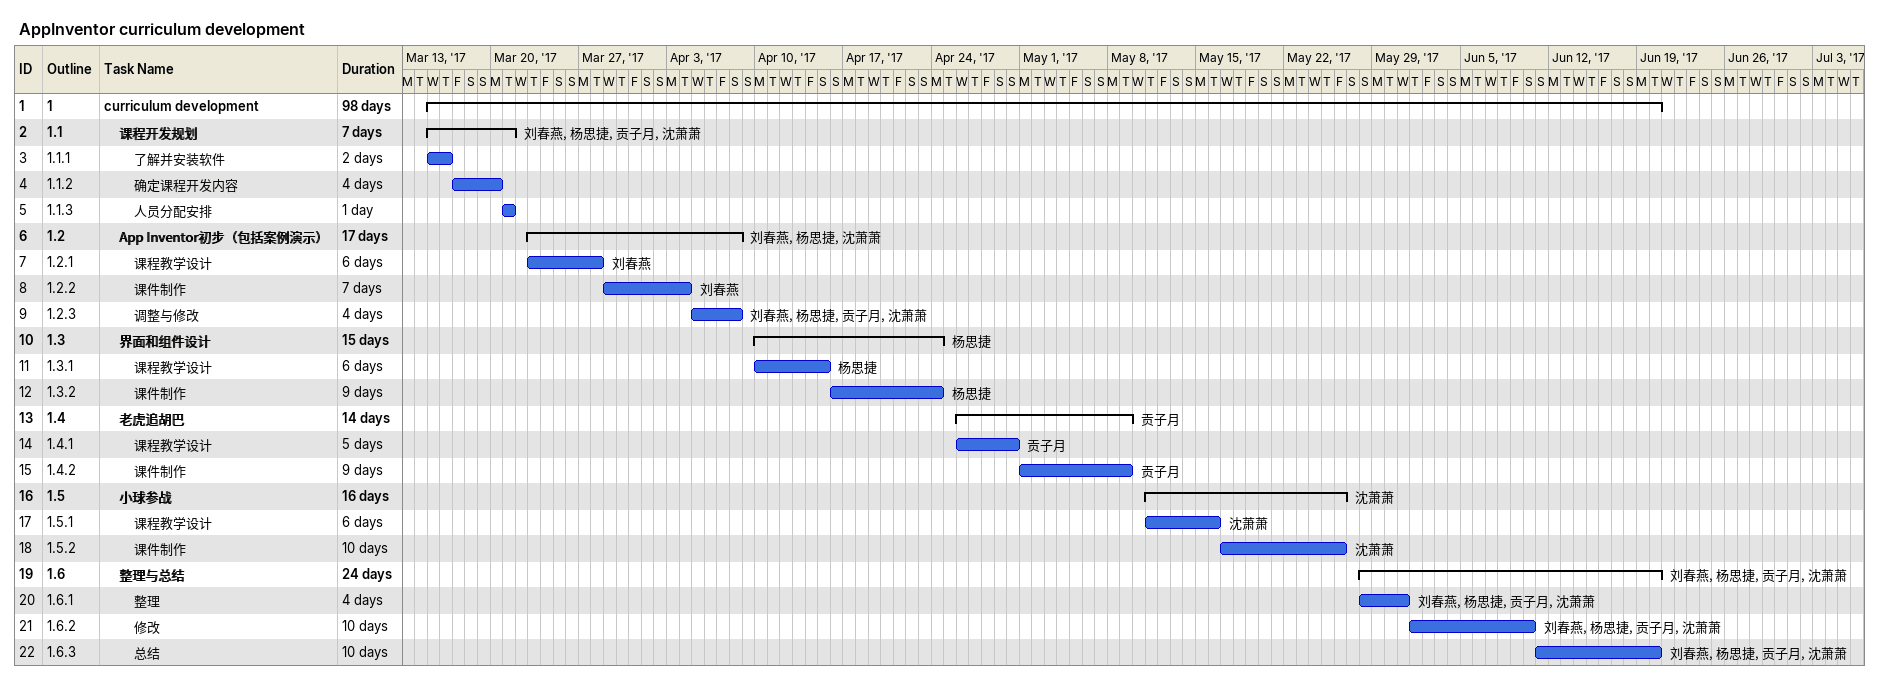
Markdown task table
AppInventor curriculum development

| ID | WBS | Task | Duration | Start | Finish | Resources |
|---|---|---|---|---|---|---|
| 1 | 1 | **curriculum development** | 98d | 2017-03-15 | 2017-06-20 |  |
| 2 | 1.1 | **课程开发规划** | 7d | 2017-03-15 | 2017-03-21 | 刘春燕, 杨思捷, 贡子月, 沈萧萧 |
| 3 | 1.1.1 | 了解并安装软件 | 2d | 2017-03-15 | 2017-03-16 |  |
| 4 | 1.1.2 | 确定课程开发内容 | 4d | 2017-03-17 | 2017-03-20 |  |
| 5 | 1.1.3 | 人员分配安排 | 1d | 2017-03-21 | 2017-03-21 |  |
| 6 | 1.2 | **App Inventor初步（包括案例演示）** | 17d | 2017-03-23 | 2017-04-08 | 刘春燕, 杨思捷, 沈萧萧 |
| 7 | 1.2.1 | 课程教学设计 | 6d | 2017-03-23 | 2017-03-28 | 刘春燕 |
| 8 | 1.2.2 | 课件制作 | 7d | 2017-03-29 | 2017-04-04 | 刘春燕 |
| 9 | 1.2.3 | 调整与修改 | 4d | 2017-04-05 | 2017-04-08 | 刘春燕, 杨思捷, 贡子月, 沈萧萧 |
| 10 | 1.3 | **界面和组件设计** | 15d | 2017-04-10 | 2017-04-24 | 杨思捷 |
| 11 | 1.3.1 | 课程教学设计 | 6d | 2017-04-10 | 2017-04-15 | 杨思捷 |
| 12 | 1.3.2 | 课件制作 | 9d | 2017-04-16 | 2017-04-24 | 杨思捷 |
| 13 | 1.4 | **老虎追胡巴** | 14d | 2017-04-26 | 2017-05-09 | 贡子月 |
| 14 | 1.4.1 | 课程教学设计 | 5d | 2017-04-26 | 2017-04-30 | 贡子月 |
| 15 | 1.4.2 | 课件制作 | 9d | 2017-05-01 | 2017-05-09 | 贡子月 |
| 16 | 1.5 | **小球参战** | 16d | 2017-05-11 | 2017-05-26 | 沈萧萧 |
| 17 | 1.5.1 | 课程教学设计 | 6d | 2017-05-11 | 2017-05-16 | 沈萧萧 |
| 18 | 1.5.2 | 课件制作 | 10d | 2017-05-17 | 2017-05-26 | 沈萧萧 |
| 19 | 1.6 | **整理与总结** | 24d | 2017-05-28 | 2017-06-20 | 刘春燕, 杨思捷, 贡子月, 沈萧萧 |
| 20 | 1.6.1 | 整理 | 4d | 2017-05-28 | 2017-05-31 | 刘春燕, 杨思捷, 贡子月, 沈萧萧 |
| 21 | 1.6.2 | 修改 | 10d | 2017-06-01 | 2017-06-10 | 刘春燕, 杨思捷, 贡子月, 沈萧萧 |
| 22 | 1.6.3 | 总结 | 10d | 2017-06-11 | 2017-06-20 | 刘春燕, 杨思捷, 贡子月, 沈萧萧 |
